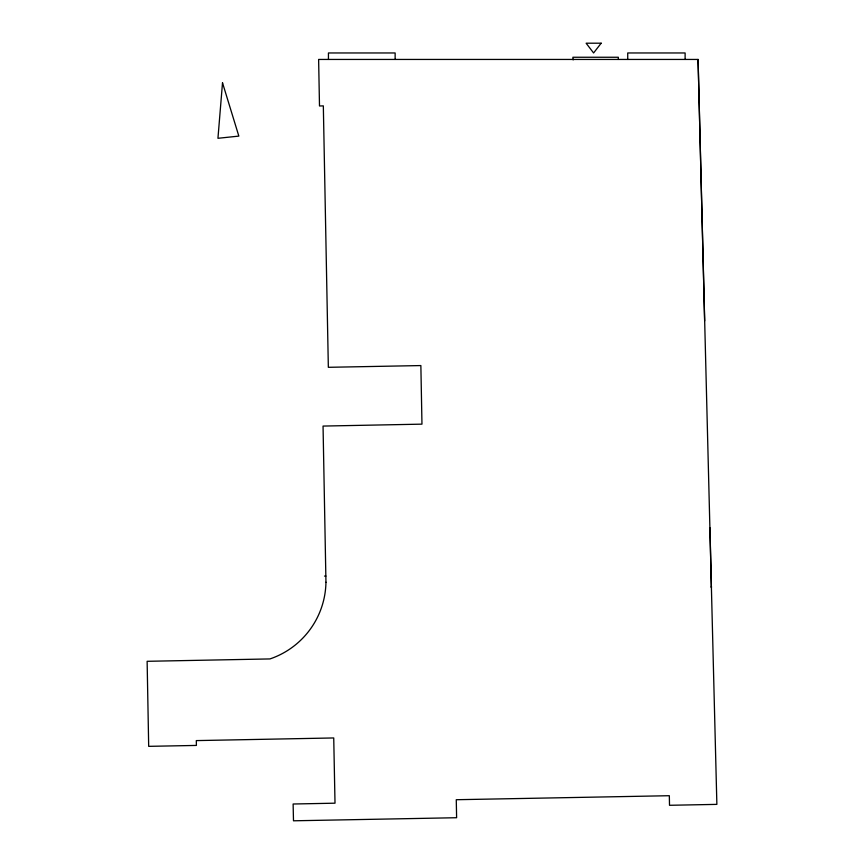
<?xml version="1.0" encoding="UTF-8"?>
<svg xmlns="http://www.w3.org/2000/svg" width="864" height="864" viewBox="0 0 864 864"><rect width="100%" height="100%" fill="white"/><g stroke="black" fill="none" stroke-linecap="round" stroke-linejoin="round"><path stroke-width="1.3" d="M325.955 582.25A82.501 82.501 0 0 1 269.968 658.93L147.128 661.306L148.684 746.345L196.398 745.427L196.312 740.599L333.731 737.953L335.005 803.185L293.123 804.006L293.49 820.8L456.613 817.722L456.268 799.718L669.33 795.712L669.514 805.291L716.872 804.373L698.069 59.443L318.622 59.443L319.496 105.98L323.33 105.883L328.342 367.308L420.865 365.569L421.967 424.148L323.05 426.071L325.955 582.25M709.938 527.72L711.396 587.671L711.396 586.116M324.508 576.083L325.879 576.083M573.156 59.908L572.886 57.251L618.322 57.251L618.322 59.443M704.646 320.954L698.069 59.443M685.12 59.443L685.12 52.963L627.728 52.963L627.728 59.443M395.14 59.443L395.14 52.963L328.439 52.963L328.439 59.443M222.512 82.814L217.944 138.294L238.842 136.102L222.512 82.814M601.171 43.2L593.6 52.963L586.116 43.2L601.171 43.2"/></g></svg>
